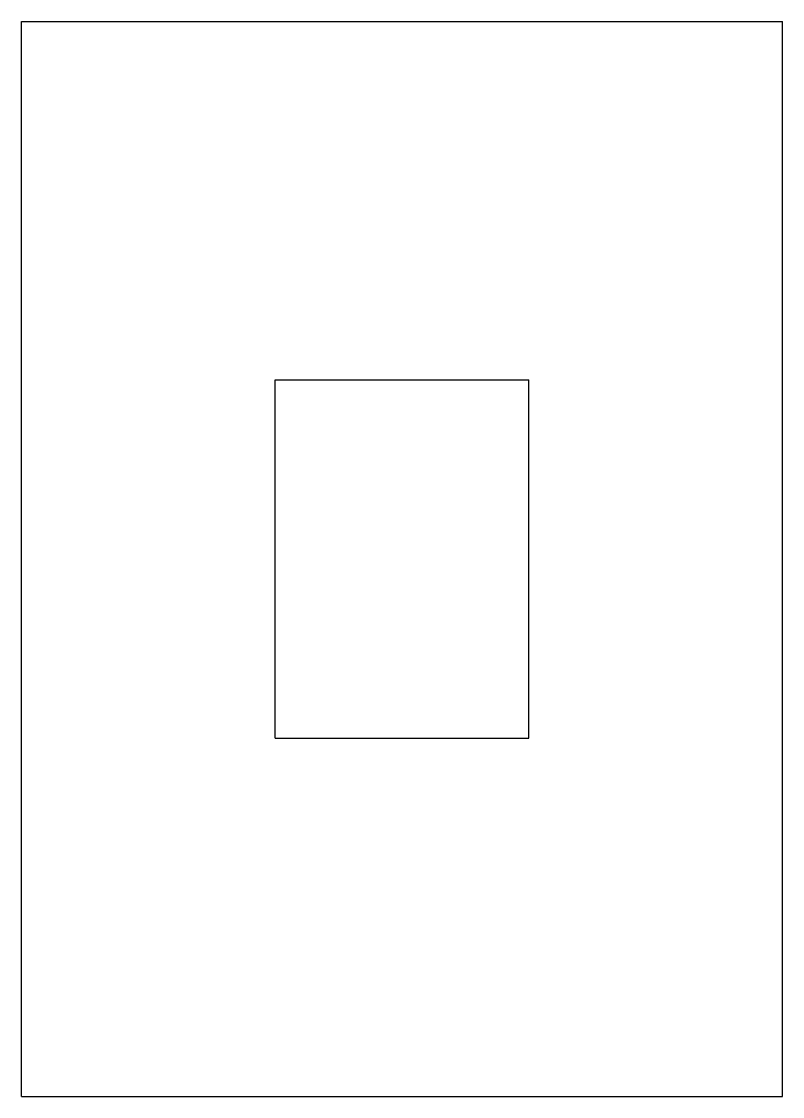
# Model space of a CAD drawing. Units: millimetres at full size, sheet at 1:100. Extents: x -6367 to -4667, y -3490 to -1090.
import ezdxf

# ---------------------------------------------------------------- set-up
doc = ezdxf.new("R2010")
doc.units = ezdxf.units.MM
doc.header["$LTSCALE"] = 100
doc.layers.add('0-0', color=7, linetype='Continuous')

msp = doc.modelspace()

# ---------------------------------------------------------------- linework, layer by layer
at = {"layer": '0-0'}
for p, q in [((-6367.3, -3489.8), (-6367.3, -1089.8)), ((-6367.3, -1089.8), (-4667.3, -1089.8)), ((-4667.3, -3489.8), (-4667.3, -1089.8)), ((-5800.7, -2689.8), (-5800.7, -1889.8)), ((-5800.7, -1889.8), (-5234, -1889.8)), ((-5234, -2689.8), (-5234, -1889.8)), ((-5800.7, -2689.8), (-5234, -2689.8)), ((-6367.3, -3489.8), (-4667.3, -3489.8))]:
    msp.add_line(p, q, dxfattribs=at)

doc.saveas('drawing.dxf')
